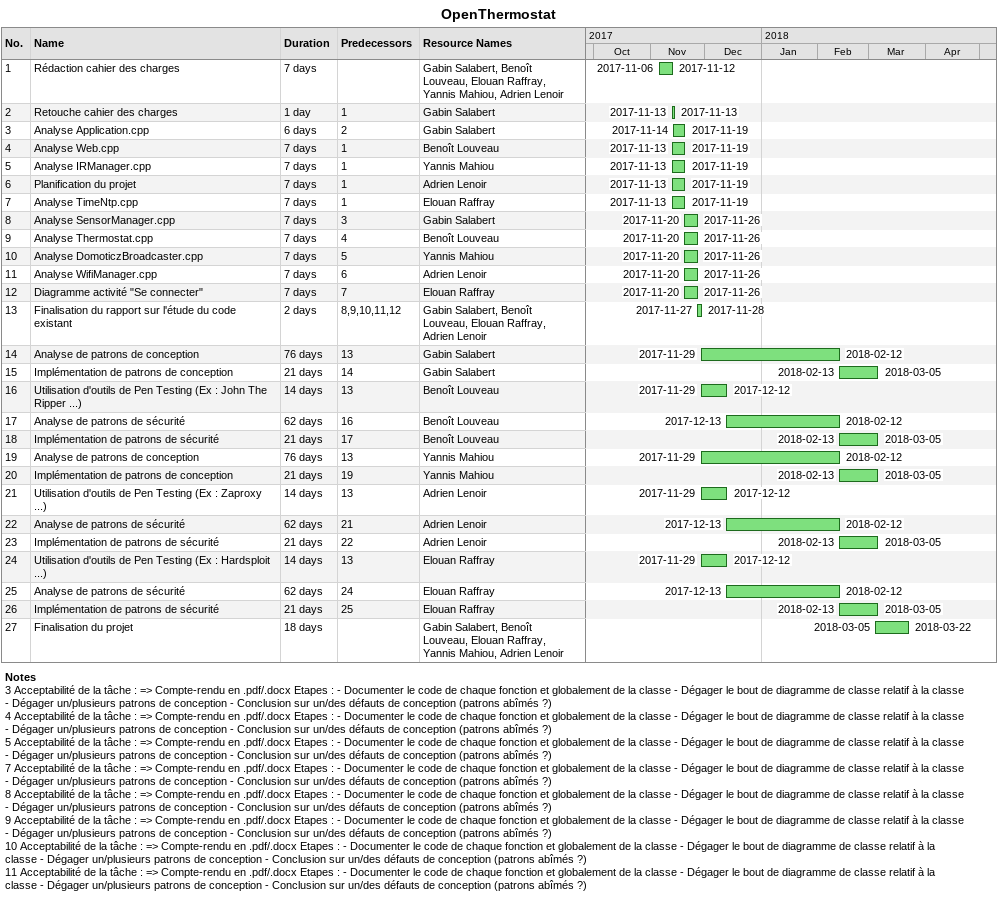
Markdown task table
OpenThermostat

| ID | Task | Duration | Start | Finish | Predecessors | Resources |
|---|---|---|---|---|---|---|
| 1 | Rédaction cahier des charges | 7d | 2017-11-06 | 2017-11-12 |  | Gabin Salabert, Benoît Louveau, Elouan Raffray, Yannis Mahiou, Adrien Lenoir |
| 2 | Retouche cahier des charges | 1d | 2017-11-13 | 2017-11-13 | 1 | Gabin Salabert |
| 3 | Analyse Application.cpp | 6d | 2017-11-14 | 2017-11-19 | 2 | Gabin Salabert |
| 4 | Analyse Web.cpp | 7d | 2017-11-13 | 2017-11-19 | 1 | Benoît Louveau |
| 5 | Analyse IRManager.cpp | 7d | 2017-11-13 | 2017-11-19 | 1 | Yannis Mahiou |
| 6 | Planification du projet | 7d | 2017-11-13 | 2017-11-19 | 1 | Adrien Lenoir |
| 7 | Analyse TimeNtp.cpp | 7d | 2017-11-13 | 2017-11-19 | 1 | Elouan Raffray |
| 8 | Analyse SensorManager.cpp | 7d | 2017-11-20 | 2017-11-26 | 3 | Gabin Salabert |
| 9 | Analyse Thermostat.cpp | 7d | 2017-11-20 | 2017-11-26 | 4 | Benoît Louveau |
| 10 | Analyse DomoticzBroadcaster.cpp | 7d | 2017-11-20 | 2017-11-26 | 5 | Yannis Mahiou |
| 11 | Analyse WifiManager.cpp | 7d | 2017-11-20 | 2017-11-26 | 6 | Adrien Lenoir |
| 12 | Diagramme activité "Se connecter" | 7d | 2017-11-20 | 2017-11-26 | 7 | Elouan Raffray |
| 13 | Finalisation du rapport sur l'étude du code existant | 2d | 2017-11-27 | 2017-11-28 | 8, 9, 10, 11, 12 | Gabin Salabert, Benoît Louveau, Elouan Raffray, Adrien Lenoir |
| 14 | Analyse de patrons de conception | 76d | 2017-11-29 | 2018-02-12 | 13 | Gabin Salabert |
| 15 | Implémentation de patrons de conception | 21d | 2018-02-13 | 2018-03-05 | 14 | Gabin Salabert |
| 16 | Utilisation d'outils de Pen Testing (Ex : John The Ripper ...) | 14d | 2017-11-29 | 2017-12-12 | 13 | Benoît Louveau |
| 17 | Analyse de patrons de sécurité | 62d | 2017-12-13 | 2018-02-12 | 16 | Benoît Louveau |
| 18 | Implémentation de patrons de sécurité | 21d | 2018-02-13 | 2018-03-05 | 17 | Benoît Louveau |
| 19 | Analyse de patrons de conception | 76d | 2017-11-29 | 2018-02-12 | 13 | Yannis Mahiou |
| 20 | Implémentation de patrons de conception | 21d | 2018-02-13 | 2018-03-05 | 19 | Yannis Mahiou |
| 21 | Utilisation d'outils de Pen Testing (Ex : Zaproxy ...) | 14d | 2017-11-29 | 2017-12-12 | 13 | Adrien Lenoir |
| 22 | Analyse de patrons de sécurité | 62d | 2017-12-13 | 2018-02-12 | 21 | Adrien Lenoir |
| 23 | Implémentation de patrons de sécurité | 21d | 2018-02-13 | 2018-03-05 | 22 | Adrien Lenoir |
| 24 | Utilisation d'outils de Pen Testing (Ex : Hardsploit ...) | 14d | 2017-11-29 | 2017-12-12 | 13 | Elouan Raffray |
| 25 | Analyse de patrons de sécurité | 62d | 2017-12-13 | 2018-02-12 | 24 | Elouan Raffray |
| 26 | Implémentation de patrons de sécurité | 21d | 2018-02-13 | 2018-03-05 | 25 | Elouan Raffray |
| 27 | Finalisation du projet | 18d | 2018-03-05 | 2018-03-22 |  | Gabin Salabert, Benoît Louveau, Elouan Raffray, Yannis Mahiou, Adrien Lenoir |

Notes
- 3: Acceptabilité de la tâche : => Compte-rendu en .pdf/.docx Etapes : - Documenter le code de chaque fonction et globalement de la classe - Dégager le bout de diagramme de classe relatif à la classe - Dégager un/plusieurs patrons de conception - Conclusion sur un/des défauts de conception (patrons abîmés ?)
- 4: Acceptabilité de la tâche : => Compte-rendu en .pdf/.docx Etapes : - Documenter le code de chaque fonction et globalement de la classe - Dégager le bout de diagramme de classe relatif à la classe - Dégager un/plusieurs patrons de conception - Conclusion sur un/des défauts de conception (patrons abîmés ?)
- 5: Acceptabilité de la tâche : => Compte-rendu en .pdf/.docx Etapes : - Documenter le code de chaque fonction et globalement de la classe - Dégager le bout de diagramme de classe relatif à la classe - Dégager un/plusieurs patrons de conception - Conclusion sur un/des défauts de conception (patrons abîmés ?)
- 7: Acceptabilité de la tâche : => Compte-rendu en .pdf/.docx Etapes : - Documenter le code de chaque fonction et globalement de la classe - Dégager le bout de diagramme de classe relatif à la classe - Dégager un/plusieurs patrons de conception - Conclusion sur un/des défauts de conception (patrons abîmés ?)
- 8: Acceptabilité de la tâche : => Compte-rendu en .pdf/.docx Etapes : - Documenter le code de chaque fonction et globalement de la classe - Dégager le bout de diagramme de classe relatif à la classe - Dégager un/plusieurs patrons de conception - Conclusion sur un/des défauts de conception (patrons abîmés ?)
- 9: Acceptabilité de la tâche : => Compte-rendu en .pdf/.docx Etapes : - Documenter le code de chaque fonction et globalement de la classe - Dégager le bout de diagramme de classe relatif à la classe - Dégager un/plusieurs patrons de conception - Conclusion sur un/des défauts de conception (patrons abîmés ?)
- 10: Acceptabilité de la tâche : => Compte-rendu en .pdf/.docx Etapes : - Documenter le code de chaque fonction et globalement de la classe - Dégager le bout de diagramme de classe relatif à la classe - Dégager un/plusieurs patrons de conception - Conclusion sur un/des défauts de conception (patrons abîmés ?)
- 11: Acceptabilité de la tâche : => Compte-rendu en .pdf/.docx Etapes : - Documenter le code de chaque fonction et globalement de la classe - Dégager le bout de diagramme de classe relatif à la classe - Dégager un/plusieurs patrons de conception - Conclusion sur un/des défauts de conception (patrons abîmés ?)
